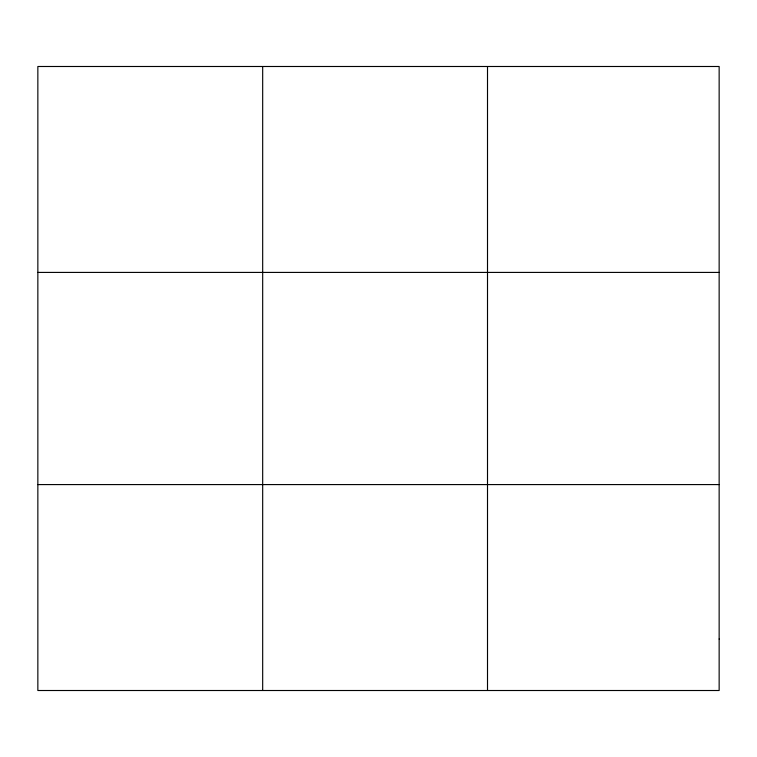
<?xml version="1.0" encoding="UTF-8"?>
<svg xmlns="http://www.w3.org/2000/svg" width="757" height="757" viewBox="0 0 757 757"><rect width="100%" height="100%" fill="white"/><g stroke="black" fill="none" stroke-linecap="round" stroke-linejoin="round"><path stroke-width="1.14" d="M262.679 690.507L262.679 66.493M487.508 690.507L487.508 66.493M37.85 272.416L719.15 272.416M37.85 484.584L719.15 484.584M719.15 639.031L719.15 690.507L37.85 690.507L37.85 66.493L719.15 66.493L719.15 639.031"/></g></svg>
